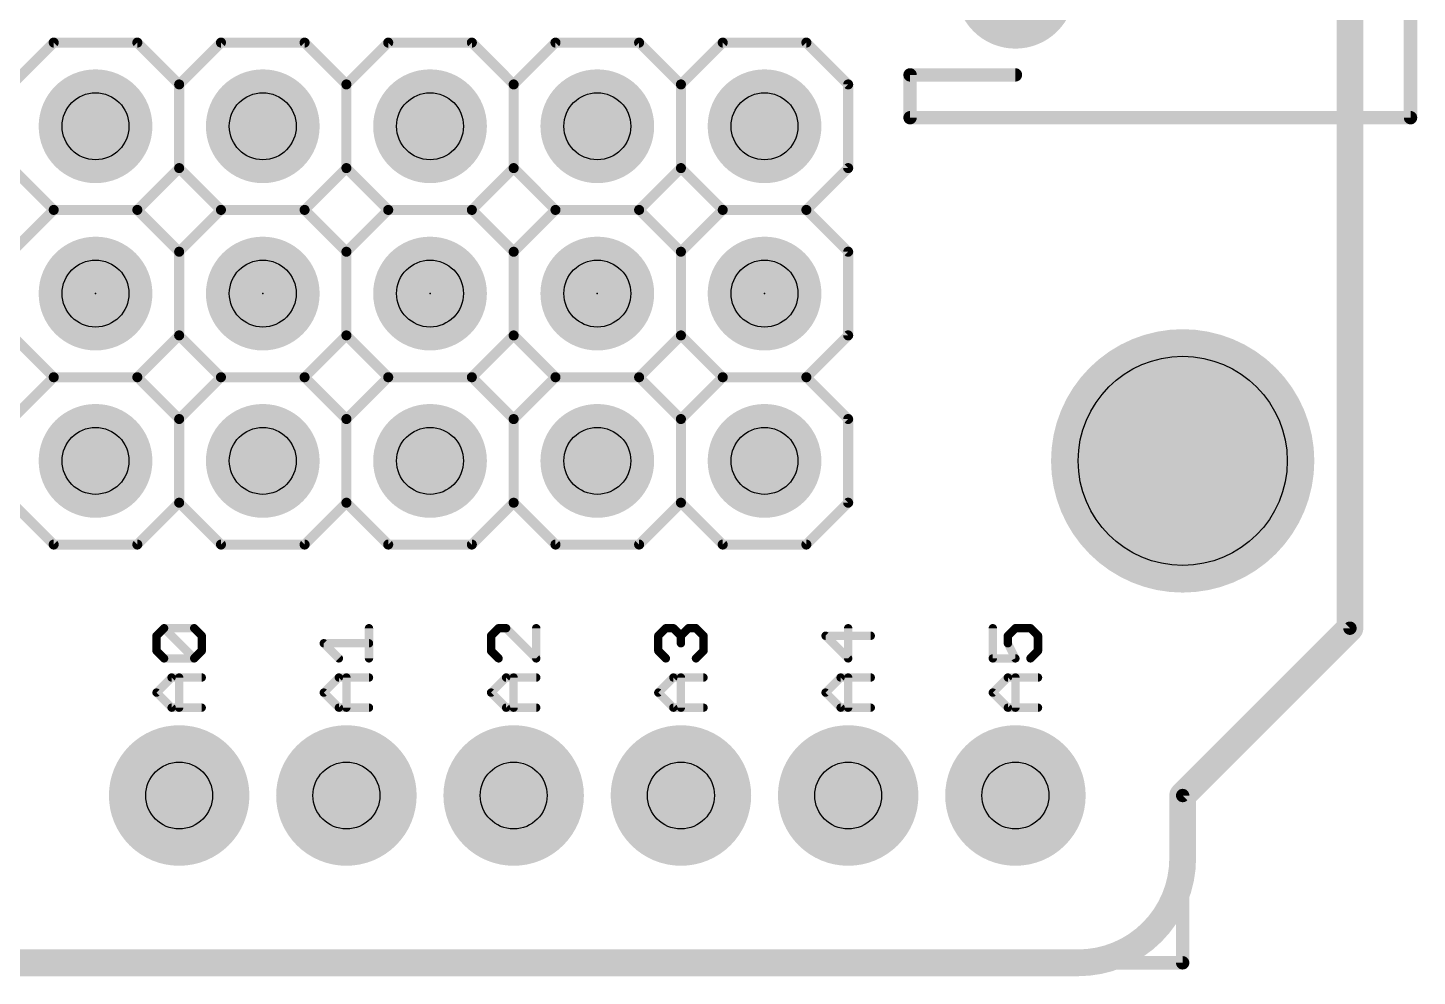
# Model space of a CAD drawing. Extents: x 45.5 to 117.9, y 20.2 to 75.1.
# Drawn here: x 96.76 to 117.86, y 21.39 to 35.78 of the extents above; entities that cross this region are included whole.
import ezdxf

# ---------------------------------------------------------------- set-up
doc = ezdxf.new("R2010")
doc.units = 0
for name, color, linetype in [('17', 82, 'CONTINUOUS'), ('20', 7, 'CONTINUOUS'), ('21', 253, 'CONTINUOUS'), ('23', 7, 'CONTINUOUS'), ('25', 253, 'CONTINUOUS'), ('29', 253, 'CONTINUOUS'), ('30', 253, 'CONTINUOUS'), ('44', 253, 'CONTINUOUS'), ('51', 253, 'CONTINUOUS')]:
    doc.layers.add(name, color=color, linetype=linetype)

# ---------------------------------------------------------------- blocks, each defined once
blk = doc.blocks.new('ROUNDP')
at = {"const_width": 0.5}
blk.add_lwpolyline([(0, -0.25, 1), (0, 0.25, 1), (0, -0.25)], format="xyb", dxfattribs=at)
blk = doc.blocks.new('RECT')
blk.add_solid([(-0.5, -0.5), (0.5, -0.5), (-0.5, 0.5), (0.5, 0.5)])

msp = doc.modelspace()

# ---------------------------------------------------------------- linework, layer by layer
at = {"layer": '20', "const_width": 0.4064}
for points in [[(116.84, 59.69), (116.84, 26.67)], [(116.84, 26.67), (114.3, 24.13)], [(114.3, 24.13), (114.3, 23.1775)], [(112.7125, 21.59), (49.8475, 21.59)]]:
    msp.add_lwpolyline(points, dxfattribs=at)
at = {"layer": '20'}
for points, const_width in [([(116.9118, 26.5982, 1), (116.7682, 26.7418)], 0.2032), ([(116.7384, 26.67, 1), (116.9416, 26.67)], 0.2032), ([(114.4016, 24.13, 1), (114.1984, 24.13)], 0.2032), ([(114.2282, 24.2018, 1), (114.3718, 24.0582)], 0.2032), ([(112.7125, 21.59, 0.4142), (114.3, 23.1775)], 0.4064), ([(114.4016, 23.1775, 1), (114.1984, 23.1775)], 0.2032), ([(114.1984, 23.1775, 1), (114.4016, 23.1775)], 0.2032), ([(112.7125, 21.6916, 1), (112.7125, 21.4884)], 0.2032), ([(112.7125, 21.4884, 1), (112.7125, 21.6916)], 0.2032)]:
    msp.add_lwpolyline(points, format="xyb", dxfattribs=dict(at, const_width=const_width))
msp.add_circle((114.3, 29.21), 1.5875, dxfattribs=at)
at = {"layer": '21'}
for points, const_width in [([(117.76, 44.32), (117.76, 34.42)], 0.2032), ([(97.155, 35.56), (96.52, 34.925)], 0.1524), ([(98.425, 35.56), (97.155, 35.56)], 0.1524), ([(99.06, 34.925), (98.425, 35.56)], 0.1524), ([(99.695, 35.56), (99.06, 34.925)], 0.1524), ([(100.965, 35.56), (99.695, 35.56)], 0.1524), ([(101.6, 34.925), (100.965, 35.56)], 0.1524), ([(102.235, 35.56), (101.6, 34.925)], 0.1524), ([(103.505, 35.56), (102.235, 35.56)], 0.1524), ([(104.14, 34.925), (103.505, 35.56)], 0.1524), ([(104.775, 35.56), (104.14, 34.925)], 0.1524), ([(106.045, 35.56), (104.775, 35.56)], 0.1524), ([(106.68, 34.925), (106.045, 35.56)], 0.1524), ([(107.315, 35.56), (106.68, 34.925)], 0.1524), ([(108.585, 35.56), (107.315, 35.56)], 0.1524), ([(109.22, 34.925), (108.585, 35.56)], 0.1524), ([(110.16, 34.42), (110.16, 35.07)], 0.2032), ([(110.16, 35.07), (111.76, 35.07)], 0.2032), ([(99.06, 33.655), (99.06, 34.925)], 0.1524), ([(99.06, 34.925), (99.06, 33.655)], 0.1524), ([(101.6, 34.925), (101.6, 33.655)], 0.1524), ([(101.6, 33.655), (101.6, 34.925)], 0.1524), ([(104.14, 33.655), (104.14, 34.925)], 0.1524), ([(104.14, 34.925), (104.14, 33.655)], 0.1524), ([(106.68, 33.655), (106.68, 34.925)], 0.1524), ([(106.68, 34.925), (106.68, 33.655)], 0.1524), ([(109.22, 34.925), (109.22, 33.655)], 0.1524), ([(117.76, 34.42), (110.16, 34.42)], 0.2032), ([(97.155, 33.02), (96.52, 33.655)], 0.1524), ([(99.06, 33.655), (98.425, 33.02)], 0.1524), ([(99.695, 33.02), (99.06, 33.655)], 0.1524), ([(101.6, 33.655), (100.965, 33.02)], 0.1524), ([(102.235, 33.02), (101.6, 33.655)], 0.1524), ([(104.14, 33.655), (103.505, 33.02)], 0.1524), ([(104.775, 33.02), (104.14, 33.655)], 0.1524), ([(106.68, 33.655), (106.045, 33.02)], 0.1524), ([(107.315, 33.02), (106.68, 33.655)], 0.1524), ([(109.22, 33.655), (108.585, 33.02)], 0.1524), ([(96.52, 32.385), (97.155, 33.02)], 0.1524), ([(98.425, 33.02), (97.155, 33.02)], 0.1524), ([(98.425, 33.02), (99.06, 32.385)], 0.1524), ([(99.06, 32.385), (99.695, 33.02)], 0.1524), ([(100.965, 33.02), (99.695, 33.02)], 0.1524), ([(100.965, 33.02), (101.6, 32.385)], 0.1524), ([(101.6, 32.385), (102.235, 33.02)], 0.1524), ([(103.505, 33.02), (102.235, 33.02)], 0.1524), ([(103.505, 33.02), (104.14, 32.385)], 0.1524), ([(104.14, 32.385), (104.775, 33.02)], 0.1524), ([(106.045, 33.02), (104.775, 33.02)], 0.1524), ([(106.045, 33.02), (106.68, 32.385)], 0.1524), ([(106.68, 32.385), (107.315, 33.02)], 0.1524), ([(108.585, 33.02), (107.315, 33.02)], 0.1524), ([(108.585, 33.02), (109.22, 32.385)], 0.1524), ([(99.06, 31.115), (99.06, 32.385)], 0.1524), ([(99.06, 32.385), (99.06, 31.115)], 0.1524), ([(101.6, 32.385), (101.6, 31.115)], 0.1524), ([(101.6, 31.115), (101.6, 32.385)], 0.1524), ([(104.14, 31.115), (104.14, 32.385)], 0.1524), ([(104.14, 32.385), (104.14, 31.115)], 0.1524), ([(106.68, 31.115), (106.68, 32.385)], 0.1524), ([(106.68, 32.385), (106.68, 31.115)], 0.1524), ([(109.22, 32.385), (109.22, 31.115)], 0.1524), ([(97.155, 30.48), (96.52, 31.115)], 0.1524), ([(99.06, 31.115), (98.425, 30.48)], 0.1524), ([(99.695, 30.48), (99.06, 31.115)], 0.1524), ([(101.6, 31.115), (100.965, 30.48)], 0.1524), ([(102.235, 30.48), (101.6, 31.115)], 0.1524), ([(104.14, 31.115), (103.505, 30.48)], 0.1524), ([(104.775, 30.48), (104.14, 31.115)], 0.1524), ([(106.68, 31.115), (106.045, 30.48)], 0.1524), ([(107.315, 30.48), (106.68, 31.115)], 0.1524), ([(109.22, 31.115), (108.585, 30.48)], 0.1524), ([(96.52, 29.845), (97.155, 30.48)], 0.1524), ([(98.425, 30.48), (97.155, 30.48)], 0.1524), ([(98.425, 30.48), (99.06, 29.845)], 0.1524), ([(99.06, 29.845), (99.695, 30.48)], 0.1524), ([(100.965, 30.48), (99.695, 30.48)], 0.1524), ([(100.965, 30.48), (101.6, 29.845)], 0.1524), ([(101.6, 29.845), (102.235, 30.48)], 0.1524), ([(103.505, 30.48), (102.235, 30.48)], 0.1524), ([(103.505, 30.48), (104.14, 29.845)], 0.1524), ([(104.14, 29.845), (104.775, 30.48)], 0.1524), ([(106.045, 30.48), (104.775, 30.48)], 0.1524), ([(106.045, 30.48), (106.68, 29.845)], 0.1524), ([(106.68, 29.845), (107.315, 30.48)], 0.1524), ([(108.585, 30.48), (107.315, 30.48)], 0.1524), ([(108.585, 30.48), (109.22, 29.845)], 0.1524), ([(99.06, 28.575), (99.06, 29.845)], 0.1524), ([(99.06, 29.845), (99.06, 28.575)], 0.1524), ([(101.6, 29.845), (101.6, 28.575)], 0.1524), ([(101.6, 28.575), (101.6, 29.845)], 0.1524), ([(104.14, 28.575), (104.14, 29.845)], 0.1524), ([(104.14, 29.845), (104.14, 28.575)], 0.1524), ([(106.68, 28.575), (106.68, 29.845)], 0.1524), ([(106.68, 29.845), (106.68, 28.575)], 0.1524), ([(109.22, 29.845), (109.22, 28.575)], 0.1524), ([(97.155, 27.94), (96.52, 28.575)], 0.1524), ([(99.06, 28.575), (98.425, 27.94)], 0.1524), ([(99.695, 27.94), (99.06, 28.575)], 0.1524), ([(101.6, 28.575), (100.965, 27.94)], 0.1524), ([(102.235, 27.94), (101.6, 28.575)], 0.1524), ([(104.14, 28.575), (103.505, 27.94)], 0.1524), ([(104.775, 27.94), (104.14, 28.575)], 0.1524), ([(106.68, 28.575), (106.045, 27.94)], 0.1524), ([(107.315, 27.94), (106.68, 28.575)], 0.1524), ([(109.22, 28.575), (108.585, 27.94)], 0.1524), ([(98.425, 27.94), (97.155, 27.94)], 0.1524), ([(100.965, 27.94), (99.695, 27.94)], 0.1524), ([(103.505, 27.94), (102.235, 27.94)], 0.1524), ([(106.045, 27.94), (104.775, 27.94)], 0.1524), ([(108.585, 27.94), (107.315, 27.94)], 0.1524)]:
    msp.add_lwpolyline(points, dxfattribs=dict(at, const_width=const_width))
for points, const_width in [([(97.155, 35.5981, 1), (97.155, 35.5219)], 0.0762), ([(97.1819, 35.5331, 1), (97.1281, 35.5869)], 0.0762), ([(98.4519, 35.5869, 1), (98.3981, 35.5331)], 0.0762), ([(98.425, 35.5219, 1), (98.425, 35.5981)], 0.0762), ([(99.695, 35.5981, 1), (99.695, 35.5219)], 0.0762), ([(99.7219, 35.5331, 1), (99.6681, 35.5869)], 0.0762), ([(100.9919, 35.5869, 1), (100.9381, 35.5331)], 0.0762), ([(100.965, 35.5219, 1), (100.965, 35.5981)], 0.0762), ([(102.235, 35.5981, 1), (102.235, 35.5219)], 0.0762), ([(102.2619, 35.5331, 1), (102.2081, 35.5869)], 0.0762), ([(103.5319, 35.5869, 1), (103.4781, 35.5331)], 0.0762), ([(103.505, 35.5219, 1), (103.505, 35.5981)], 0.0762), ([(104.775, 35.5981, 1), (104.775, 35.5219)], 0.0762), ([(104.8019, 35.5331, 1), (104.7481, 35.5869)], 0.0762), ([(106.0719, 35.5869, 1), (106.0181, 35.5331)], 0.0762), ([(106.045, 35.5219, 1), (106.045, 35.5981)], 0.0762), ([(107.315, 35.5981, 1), (107.315, 35.5219)], 0.0762), ([(107.3419, 35.5331, 1), (107.2881, 35.5869)], 0.0762), ([(108.6119, 35.5869, 1), (108.5581, 35.5331)], 0.0762), ([(108.585, 35.5219, 1), (108.585, 35.5981)], 0.0762), ([(110.2108, 35.07, 1), (110.1092, 35.07)], 0.1016), ([(110.16, 35.1208, 1), (110.16, 35.0192)], 0.1016), ([(111.76, 35.0192, 1), (111.76, 35.1208)], 0.1016), ([(99.0981, 34.925, 1), (99.0219, 34.925)], 0.0762), ([(99.0981, 34.925, 1), (99.0219, 34.925)], 0.0762), ([(99.0331, 34.9519, 1), (99.0869, 34.8981)], 0.0762), ([(99.0331, 34.8981, 1), (99.0869, 34.9519)], 0.0762), ([(101.6381, 34.925, 1), (101.5619, 34.925)], 0.0762), ([(101.6381, 34.925, 1), (101.5619, 34.925)], 0.0762), ([(101.5731, 34.9519, 1), (101.6269, 34.8981)], 0.0762), ([(101.5731, 34.8981, 1), (101.6269, 34.9519)], 0.0762), ([(104.1781, 34.925, 1), (104.1019, 34.925)], 0.0762), ([(104.1781, 34.925, 1), (104.1019, 34.925)], 0.0762), ([(104.1131, 34.9519, 1), (104.1669, 34.8981)], 0.0762), ([(104.1131, 34.8981, 1), (104.1669, 34.9519)], 0.0762), ([(106.7181, 34.925, 1), (106.6419, 34.925)], 0.0762), ([(106.7181, 34.925, 1), (106.6419, 34.925)], 0.0762), ([(106.6531, 34.9519, 1), (106.7069, 34.8981)], 0.0762), ([(106.6531, 34.8981, 1), (106.7069, 34.9519)], 0.0762), ([(109.2581, 34.925, 1), (109.1819, 34.925)], 0.0762), ([(109.1931, 34.8981, 1), (109.2469, 34.9519)], 0.0762), ([(110.16, 34.4708, 1), (110.16, 34.3692)], 0.1016), ([(110.1092, 34.42, 1), (110.2108, 34.42)], 0.1016), ([(117.7092, 34.42, 1), (117.8108, 34.42)], 0.1016), ([(117.76, 34.3692, 1), (117.76, 34.4708)], 0.1016), ([(99.0219, 33.655, 1), (99.0981, 33.655)], 0.0762), ([(99.0219, 33.655, 1), (99.0981, 33.655)], 0.0762), ([(99.0869, 33.6819, 1), (99.0331, 33.6281)], 0.0762), ([(99.0869, 33.6281, 1), (99.0331, 33.6819)], 0.0762), ([(101.5619, 33.655, 1), (101.6381, 33.655)], 0.0762), ([(101.5619, 33.655, 1), (101.6381, 33.655)], 0.0762), ([(101.6269, 33.6819, 1), (101.5731, 33.6281)], 0.0762), ([(101.6269, 33.6281, 1), (101.5731, 33.6819)], 0.0762), ([(104.1019, 33.655, 1), (104.1781, 33.655)], 0.0762), ([(104.1019, 33.655, 1), (104.1781, 33.655)], 0.0762), ([(104.1669, 33.6819, 1), (104.1131, 33.6281)], 0.0762), ([(104.1669, 33.6281, 1), (104.1131, 33.6819)], 0.0762), ([(106.6419, 33.655, 1), (106.7181, 33.655)], 0.0762), ([(106.6419, 33.655, 1), (106.7181, 33.655)], 0.0762), ([(106.7069, 33.6819, 1), (106.6531, 33.6281)], 0.0762), ([(106.7069, 33.6281, 1), (106.6531, 33.6819)], 0.0762), ([(109.1819, 33.655, 1), (109.2581, 33.655)], 0.0762), ([(109.2469, 33.6281, 1), (109.1931, 33.6819)], 0.0762), ([(97.155, 33.0581, 1), (97.155, 32.9819)], 0.0762), ([(97.1819, 32.9931, 1), (97.1281, 33.0469)], 0.0762), ([(97.1281, 32.9931, 1), (97.1819, 33.0469)], 0.0762), ([(98.4519, 33.0469, 1), (98.3981, 32.9931)], 0.0762), ([(98.3981, 33.0469, 1), (98.4519, 32.9931)], 0.0762), ([(98.425, 32.9819, 1), (98.425, 33.0581)], 0.0762), ([(99.695, 33.0581, 1), (99.695, 32.9819)], 0.0762), ([(99.7219, 32.9931, 1), (99.6681, 33.0469)], 0.0762), ([(99.6681, 32.9931, 1), (99.7219, 33.0469)], 0.0762), ([(100.9919, 33.0469, 1), (100.9381, 32.9931)], 0.0762), ([(100.9381, 33.0469, 1), (100.9919, 32.9931)], 0.0762), ([(100.965, 32.9819, 1), (100.965, 33.0581)], 0.0762), ([(102.235, 33.0581, 1), (102.235, 32.9819)], 0.0762), ([(102.2619, 32.9931, 1), (102.2081, 33.0469)], 0.0762), ([(102.2081, 32.9931, 1), (102.2619, 33.0469)], 0.0762), ([(103.5319, 33.0469, 1), (103.4781, 32.9931)], 0.0762), ([(103.4781, 33.0469, 1), (103.5319, 32.9931)], 0.0762), ([(103.505, 32.9819, 1), (103.505, 33.0581)], 0.0762), ([(104.775, 33.0581, 1), (104.775, 32.9819)], 0.0762), ([(104.8019, 32.9931, 1), (104.7481, 33.0469)], 0.0762), ([(104.7481, 32.9931, 1), (104.8019, 33.0469)], 0.0762), ([(106.0719, 33.0469, 1), (106.0181, 32.9931)], 0.0762), ([(106.0181, 33.0469, 1), (106.0719, 32.9931)], 0.0762), ([(106.045, 32.9819, 1), (106.045, 33.0581)], 0.0762), ([(107.315, 33.0581, 1), (107.315, 32.9819)], 0.0762), ([(107.3419, 32.9931, 1), (107.2881, 33.0469)], 0.0762), ([(107.2881, 32.9931, 1), (107.3419, 33.0469)], 0.0762), ([(108.6119, 33.0469, 1), (108.5581, 32.9931)], 0.0762), ([(108.5581, 33.0469, 1), (108.6119, 32.9931)], 0.0762), ([(108.585, 32.9819, 1), (108.585, 33.0581)], 0.0762), ([(99.0981, 32.385, 1), (99.0219, 32.385)], 0.0762), ([(99.0981, 32.385, 1), (99.0219, 32.385)], 0.0762), ([(99.0331, 32.4119, 1), (99.0869, 32.3581)], 0.0762), ([(99.0331, 32.3581, 1), (99.0869, 32.4119)], 0.0762), ([(101.6381, 32.385, 1), (101.5619, 32.385)], 0.0762), ([(101.6381, 32.385, 1), (101.5619, 32.385)], 0.0762), ([(101.5731, 32.4119, 1), (101.6269, 32.3581)], 0.0762), ([(101.5731, 32.3581, 1), (101.6269, 32.4119)], 0.0762), ([(104.1781, 32.385, 1), (104.1019, 32.385)], 0.0762), ([(104.1781, 32.385, 1), (104.1019, 32.385)], 0.0762), ([(104.1131, 32.4119, 1), (104.1669, 32.3581)], 0.0762), ([(104.1131, 32.3581, 1), (104.1669, 32.4119)], 0.0762), ([(106.7181, 32.385, 1), (106.6419, 32.385)], 0.0762), ([(106.7181, 32.385, 1), (106.6419, 32.385)], 0.0762), ([(106.6531, 32.4119, 1), (106.7069, 32.3581)], 0.0762), ([(106.6531, 32.3581, 1), (106.7069, 32.4119)], 0.0762), ([(109.2581, 32.385, 1), (109.1819, 32.385)], 0.0762), ([(109.1931, 32.3581, 1), (109.2469, 32.4119)], 0.0762), ([(99.0219, 31.115, 1), (99.0981, 31.115)], 0.0762), ([(99.0219, 31.115, 1), (99.0981, 31.115)], 0.0762), ([(99.0869, 31.1419, 1), (99.0331, 31.0881)], 0.0762), ([(99.0869, 31.0881, 1), (99.0331, 31.1419)], 0.0762), ([(101.5619, 31.115, 1), (101.6381, 31.115)], 0.0762), ([(101.5619, 31.115, 1), (101.6381, 31.115)], 0.0762), ([(101.6269, 31.1419, 1), (101.5731, 31.0881)], 0.0762), ([(101.6269, 31.0881, 1), (101.5731, 31.1419)], 0.0762), ([(104.1019, 31.115, 1), (104.1781, 31.115)], 0.0762), ([(104.1019, 31.115, 1), (104.1781, 31.115)], 0.0762), ([(104.1669, 31.1419, 1), (104.1131, 31.0881)], 0.0762), ([(104.1669, 31.0881, 1), (104.1131, 31.1419)], 0.0762), ([(106.6419, 31.115, 1), (106.7181, 31.115)], 0.0762), ([(106.6419, 31.115, 1), (106.7181, 31.115)], 0.0762), ([(106.7069, 31.1419, 1), (106.6531, 31.0881)], 0.0762), ([(106.7069, 31.0881, 1), (106.6531, 31.1419)], 0.0762), ([(109.1819, 31.115, 1), (109.2581, 31.115)], 0.0762), ([(109.2469, 31.0881, 1), (109.1931, 31.1419)], 0.0762), ([(97.155, 30.5181, 1), (97.155, 30.4419)], 0.0762), ([(97.1819, 30.4531, 1), (97.1281, 30.5069)], 0.0762), ([(97.1281, 30.4531, 1), (97.1819, 30.5069)], 0.0762), ([(98.4519, 30.5069, 1), (98.3981, 30.4531)], 0.0762), ([(98.3981, 30.5069, 1), (98.4519, 30.4531)], 0.0762), ([(98.425, 30.4419, 1), (98.425, 30.5181)], 0.0762), ([(99.695, 30.5181, 1), (99.695, 30.4419)], 0.0762), ([(99.7219, 30.4531, 1), (99.6681, 30.5069)], 0.0762), ([(99.6681, 30.4531, 1), (99.7219, 30.5069)], 0.0762), ([(100.9919, 30.5069, 1), (100.9381, 30.4531)], 0.0762), ([(100.9381, 30.5069, 1), (100.9919, 30.4531)], 0.0762), ([(100.965, 30.4419, 1), (100.965, 30.5181)], 0.0762), ([(102.235, 30.5181, 1), (102.235, 30.4419)], 0.0762), ([(102.2619, 30.4531, 1), (102.2081, 30.5069)], 0.0762), ([(102.2081, 30.4531, 1), (102.2619, 30.5069)], 0.0762), ([(103.5319, 30.5069, 1), (103.4781, 30.4531)], 0.0762), ([(103.4781, 30.5069, 1), (103.5319, 30.4531)], 0.0762), ([(103.505, 30.4419, 1), (103.505, 30.5181)], 0.0762), ([(104.775, 30.5181, 1), (104.775, 30.4419)], 0.0762), ([(104.8019, 30.4531, 1), (104.7481, 30.5069)], 0.0762), ([(104.7481, 30.4531, 1), (104.8019, 30.5069)], 0.0762), ([(106.0719, 30.5069, 1), (106.0181, 30.4531)], 0.0762), ([(106.0181, 30.5069, 1), (106.0719, 30.4531)], 0.0762), ([(106.045, 30.4419, 1), (106.045, 30.5181)], 0.0762), ([(107.315, 30.5181, 1), (107.315, 30.4419)], 0.0762), ([(107.3419, 30.4531, 1), (107.2881, 30.5069)], 0.0762), ([(107.2881, 30.4531, 1), (107.3419, 30.5069)], 0.0762), ([(108.6119, 30.5069, 1), (108.5581, 30.4531)], 0.0762), ([(108.5581, 30.5069, 1), (108.6119, 30.4531)], 0.0762), ([(108.585, 30.4419, 1), (108.585, 30.5181)], 0.0762), ([(99.0981, 29.845, 1), (99.0219, 29.845)], 0.0762), ([(99.0981, 29.845, 1), (99.0219, 29.845)], 0.0762), ([(99.0331, 29.8719, 1), (99.0869, 29.8181)], 0.0762), ([(99.0331, 29.8181, 1), (99.0869, 29.8719)], 0.0762), ([(101.6381, 29.845, 1), (101.5619, 29.845)], 0.0762), ([(101.6381, 29.845, 1), (101.5619, 29.845)], 0.0762), ([(101.5731, 29.8719, 1), (101.6269, 29.8181)], 0.0762), ([(101.5731, 29.8181, 1), (101.6269, 29.8719)], 0.0762), ([(104.1781, 29.845, 1), (104.1019, 29.845)], 0.0762), ([(104.1781, 29.845, 1), (104.1019, 29.845)], 0.0762), ([(104.1131, 29.8719, 1), (104.1669, 29.8181)], 0.0762), ([(104.1131, 29.8181, 1), (104.1669, 29.8719)], 0.0762), ([(106.7181, 29.845, 1), (106.6419, 29.845)], 0.0762), ([(106.7181, 29.845, 1), (106.6419, 29.845)], 0.0762), ([(106.6531, 29.8719, 1), (106.7069, 29.8181)], 0.0762), ([(106.6531, 29.8181, 1), (106.7069, 29.8719)], 0.0762), ([(109.2581, 29.845, 1), (109.1819, 29.845)], 0.0762), ([(109.1931, 29.8181, 1), (109.2469, 29.8719)], 0.0762), ([(99.0219, 28.575, 1), (99.0981, 28.575)], 0.0762), ([(99.0219, 28.575, 1), (99.0981, 28.575)], 0.0762), ([(99.0869, 28.6019, 1), (99.0331, 28.5481)], 0.0762), ([(99.0869, 28.5481, 1), (99.0331, 28.6019)], 0.0762), ([(101.5619, 28.575, 1), (101.6381, 28.575)], 0.0762), ([(101.5619, 28.575, 1), (101.6381, 28.575)], 0.0762), ([(101.6269, 28.6019, 1), (101.5731, 28.5481)], 0.0762), ([(101.6269, 28.5481, 1), (101.5731, 28.6019)], 0.0762), ([(104.1019, 28.575, 1), (104.1781, 28.575)], 0.0762), ([(104.1019, 28.575, 1), (104.1781, 28.575)], 0.0762), ([(104.1669, 28.6019, 1), (104.1131, 28.5481)], 0.0762), ([(104.1669, 28.5481, 1), (104.1131, 28.6019)], 0.0762), ([(106.6419, 28.575, 1), (106.7181, 28.575)], 0.0762), ([(106.6419, 28.575, 1), (106.7181, 28.575)], 0.0762), ([(106.7069, 28.6019, 1), (106.6531, 28.5481)], 0.0762), ([(106.7069, 28.5481, 1), (106.6531, 28.6019)], 0.0762), ([(109.1819, 28.575, 1), (109.2581, 28.575)], 0.0762), ([(109.2469, 28.5481, 1), (109.1931, 28.6019)], 0.0762), ([(97.155, 27.9781, 1), (97.155, 27.9019)], 0.0762), ([(97.1281, 27.9131, 1), (97.1819, 27.9669)], 0.0762), ([(98.3981, 27.9669, 1), (98.4519, 27.9131)], 0.0762), ([(98.425, 27.9019, 1), (98.425, 27.9781)], 0.0762), ([(99.695, 27.9781, 1), (99.695, 27.9019)], 0.0762), ([(99.6681, 27.9131, 1), (99.7219, 27.9669)], 0.0762), ([(100.9381, 27.9669, 1), (100.9919, 27.9131)], 0.0762), ([(100.965, 27.9019, 1), (100.965, 27.9781)], 0.0762), ([(102.235, 27.9781, 1), (102.235, 27.9019)], 0.0762), ([(102.2081, 27.9131, 1), (102.2619, 27.9669)], 0.0762), ([(103.4781, 27.9669, 1), (103.5319, 27.9131)], 0.0762), ([(103.505, 27.9019, 1), (103.505, 27.9781)], 0.0762), ([(104.775, 27.9781, 1), (104.775, 27.9019)], 0.0762), ([(104.7481, 27.9131, 1), (104.8019, 27.9669)], 0.0762), ([(106.0181, 27.9669, 1), (106.0719, 27.9131)], 0.0762), ([(106.045, 27.9019, 1), (106.045, 27.9781)], 0.0762), ([(107.315, 27.9781, 1), (107.315, 27.9019)], 0.0762), ([(107.2881, 27.9131, 1), (107.3419, 27.9669)], 0.0762), ([(108.5581, 27.9669, 1), (108.6119, 27.9131)], 0.0762), ([(108.585, 27.9019, 1), (108.585, 27.9781)], 0.0762)]:
    msp.add_lwpolyline(points, format="xyb", dxfattribs=dict(at, const_width=const_width))
at = {"layer": '23'}
for p in [(97.79, 31.75), (100.33, 31.75), (102.87, 31.75), (105.41, 31.75), (107.95, 31.75)]:
    msp.add_point(p, dxfattribs=at)
at = {"layer": '25', "const_width": 0.127}
for points in [[(98.7165, 26.5551), (98.8309, 26.6695)], [(98.7165, 26.3263), (98.7165, 26.5551)], [(98.8309, 26.6695), (99.2885, 26.6695)], [(99.2885, 26.2119), (98.8309, 26.6695)], [(99.2885, 26.6695), (99.4029, 26.5551)], [(99.4029, 26.5551), (99.4029, 26.3263)], [(101.9429, 26.2119), (101.9429, 26.6695)], [(103.9109, 26.6695), (103.7965, 26.5551)], [(103.7965, 26.5551), (103.7965, 26.3263)], [(104.0253, 26.6695), (103.9109, 26.6695)], [(104.4829, 26.2119), (104.0253, 26.6695)], [(104.4829, 26.6695), (104.4829, 26.2119)], [(106.3365, 26.5551), (106.4509, 26.6695)], [(106.3365, 26.3263), (106.3365, 26.5551)], [(106.4509, 26.6695), (106.5653, 26.6695)], [(106.5653, 26.6695), (106.6797, 26.5551)], [(106.6797, 26.5551), (106.7941, 26.6695)], [(106.6797, 26.5551), (106.6797, 26.4407)], [(106.7941, 26.6695), (106.9085, 26.6695)], [(106.9085, 26.6695), (107.0229, 26.5551)], [(107.0229, 26.5551), (107.0229, 26.3263)], [(109.5629, 26.5551), (108.8765, 26.5551)], [(108.8765, 26.5551), (109.2197, 26.2119)], [(109.2197, 26.2119), (109.2197, 26.6695)], [(111.4165, 26.6695), (111.4165, 26.2119)], [(111.6453, 26.5551), (111.7597, 26.6695)], [(111.6453, 26.4407), (111.6453, 26.5551)], [(111.7597, 26.6695), (111.9885, 26.6695)], [(111.9885, 26.6695), (112.1029, 26.5551)], [(112.1029, 26.5551), (112.1029, 26.3263)], [(98.8309, 26.2119), (98.7165, 26.3263)], [(99.4029, 26.3263), (99.2885, 26.2119)], [(101.4853, 26.2119), (101.2565, 26.4407)], [(101.2565, 26.4407), (101.9429, 26.4407)], [(103.7965, 26.3263), (103.9109, 26.2119)], [(106.4509, 26.2119), (106.3365, 26.3263)], [(107.0229, 26.3263), (106.9085, 26.2119)], [(111.7597, 26.2119), (111.6453, 26.4407)], [(112.1029, 26.3263), (111.9885, 26.2119)], [(99.2885, 26.2119), (98.8309, 26.2119)], [(111.4165, 26.2119), (111.7597, 26.2119)], [(98.7165, 25.6923), (98.9453, 25.9211)], [(98.9453, 25.9211), (99.4029, 25.9211)], [(99.0597, 25.4635), (99.0597, 25.9211)], [(101.2565, 25.6923), (101.4853, 25.9211)], [(101.4853, 25.9211), (101.9429, 25.9211)], [(101.5997, 25.4635), (101.5997, 25.9211)], [(103.7965, 25.6923), (104.0253, 25.9211)], [(104.0253, 25.9211), (104.4829, 25.9211)], [(104.1397, 25.4635), (104.1397, 25.9211)], [(106.3365, 25.6923), (106.5653, 25.9211)], [(106.5653, 25.9211), (107.0229, 25.9211)], [(106.6797, 25.4635), (106.6797, 25.9211)], [(108.8765, 25.6923), (109.1053, 25.9211)], [(109.1053, 25.9211), (109.5629, 25.9211)], [(109.2197, 25.4635), (109.2197, 25.9211)], [(111.4165, 25.6923), (111.6453, 25.9211)], [(111.6453, 25.9211), (112.1029, 25.9211)], [(111.7597, 25.4635), (111.7597, 25.9211)], [(98.9453, 25.4635), (98.7165, 25.6923)], [(101.4853, 25.4635), (101.2565, 25.6923)], [(104.0253, 25.4635), (103.7965, 25.6923)], [(106.5653, 25.4635), (106.3365, 25.6923)], [(109.1053, 25.4635), (108.8765, 25.6923)], [(111.6453, 25.4635), (111.4165, 25.6923)], [(99.4029, 25.4635), (98.9453, 25.4635)], [(101.9429, 25.4635), (101.4853, 25.4635)], [(104.4829, 25.4635), (104.0253, 25.4635)], [(107.0229, 25.4635), (106.5653, 25.4635)], [(109.5629, 25.4635), (109.1053, 25.4635)], [(112.1029, 25.4635), (111.6453, 25.4635)]]:
    msp.add_lwpolyline(points, dxfattribs=at)
at = {"layer": '25', "const_width": 0.0635}
for points in [[(98.7483, 26.5551, 1), (98.6848, 26.5551)], [(98.6941, 26.5776, 1), (98.739, 26.5327)], [(98.8309, 26.7013, 1), (98.8309, 26.6378)], [(98.8534, 26.692, 1), (98.8085, 26.6471)], [(98.8534, 26.6471, 1), (98.8085, 26.692)], [(99.311, 26.692, 1), (99.2661, 26.6471)], [(99.2885, 26.6378, 1), (99.2885, 26.7013)], [(99.4347, 26.5551, 1), (99.3712, 26.5551)], [(99.3804, 26.5327, 1), (99.4254, 26.5776)], [(101.9747, 26.6695, 1), (101.9112, 26.6695)], [(103.8283, 26.5551, 1), (103.7648, 26.5551)], [(103.7741, 26.5776, 1), (103.819, 26.5327)], [(103.9109, 26.7013, 1), (103.9109, 26.6378)], [(103.9334, 26.6471, 1), (103.8885, 26.692)], [(104.0478, 26.692, 1), (104.0029, 26.6471)], [(104.0253, 26.6378, 1), (104.0253, 26.7013)], [(104.5147, 26.6695, 1), (104.4511, 26.6695)], [(106.3683, 26.5551, 1), (106.3048, 26.5551)], [(106.3141, 26.5776, 1), (106.359, 26.5327)], [(106.4509, 26.7013, 1), (106.4509, 26.6378)], [(106.4734, 26.6471, 1), (106.4285, 26.692)], [(106.5878, 26.692, 1), (106.5429, 26.6471)], [(106.5653, 26.6378, 1), (106.5653, 26.7013)], [(106.7115, 26.5551, 1), (106.648, 26.5551)], [(106.6573, 26.5776, 1), (106.7022, 26.5327)], [(106.6573, 26.5327, 1), (106.7022, 26.5776)], [(106.7941, 26.7013, 1), (106.7941, 26.6378)], [(106.8166, 26.6471, 1), (106.7717, 26.692)], [(106.931, 26.692, 1), (106.8861, 26.6471)], [(106.9085, 26.6378, 1), (106.9085, 26.7013)], [(107.0547, 26.5551, 1), (106.9912, 26.5551)], [(107.0004, 26.5327, 1), (107.0454, 26.5776)], [(108.8765, 26.5869, 1), (108.8765, 26.5234)], [(108.899, 26.5776, 1), (108.8541, 26.5327)], [(109.2515, 26.6695, 1), (109.188, 26.6695)], [(109.5629, 26.5234, 1), (109.5629, 26.5869)], [(111.4483, 26.6695, 1), (111.3848, 26.6695)], [(111.6771, 26.5551, 1), (111.6136, 26.5551)], [(111.6229, 26.5776, 1), (111.6678, 26.5327)], [(111.7597, 26.7013, 1), (111.7597, 26.6378)], [(111.7822, 26.6471, 1), (111.7373, 26.692)], [(112.011, 26.692, 1), (111.9661, 26.6471)], [(111.9885, 26.6378, 1), (111.9885, 26.7013)], [(112.1347, 26.5551, 1), (112.0712, 26.5551)], [(112.0804, 26.5327, 1), (112.1254, 26.5776)], [(98.739, 26.3488, 1), (98.6941, 26.3039)], [(99.4254, 26.3039, 1), (99.3804, 26.3488)], [(101.2565, 26.4725, 1), (101.2565, 26.409)], [(101.279, 26.4632, 1), (101.2341, 26.4183)], [(101.9429, 26.409, 1), (101.9429, 26.4725)], [(103.819, 26.3488, 1), (103.7741, 26.3039)], [(106.359, 26.3488, 1), (106.3141, 26.3039)], [(106.648, 26.4407, 1), (106.7115, 26.4407)], [(107.0454, 26.3039, 1), (107.0004, 26.3488)], [(111.6737, 26.4549, 1), (111.6169, 26.4265)], [(111.6136, 26.4407, 1), (111.6771, 26.4407)], [(112.1254, 26.3039, 1), (112.0804, 26.3488)], [(98.6848, 26.3263, 1), (98.7483, 26.3263)], [(98.8309, 26.2437, 1), (98.8309, 26.1802)], [(98.8085, 26.1895, 1), (98.8534, 26.2344)], [(99.2661, 26.2344, 1), (99.311, 26.1895)], [(99.2661, 26.1895, 1), (99.311, 26.2344)], [(99.2885, 26.1802, 1), (99.2885, 26.2437)], [(99.3712, 26.3263, 1), (99.4347, 26.3263)], [(101.4629, 26.1895, 1), (101.5078, 26.2344)], [(101.9112, 26.2119, 1), (101.9747, 26.2119)], [(103.7648, 26.3263, 1), (103.8283, 26.3263)], [(103.8885, 26.1895, 1), (103.9334, 26.2344)], [(104.4511, 26.2119, 1), (104.5147, 26.2119)], [(104.4604, 26.1895, 1), (104.5054, 26.2344)], [(106.3048, 26.3263, 1), (106.3683, 26.3263)], [(106.4285, 26.1895, 1), (106.4734, 26.2344)], [(106.8861, 26.2344, 1), (106.931, 26.1895)], [(106.9912, 26.3263, 1), (107.0547, 26.3263)], [(109.188, 26.2119, 1), (109.2515, 26.2119)], [(109.1973, 26.1895, 1), (109.2422, 26.2344)], [(111.4165, 26.2437, 1), (111.4165, 26.1802)], [(111.3848, 26.2119, 1), (111.4483, 26.2119)], [(111.7313, 26.1977, 1), (111.7881, 26.2261)], [(111.7597, 26.1802, 1), (111.7597, 26.2437)], [(111.9661, 26.2344, 1), (112.011, 26.1895)], [(112.0712, 26.3263, 1), (112.1347, 26.3263)], [(98.9453, 25.9528, 1), (98.9453, 25.8893)], [(98.9678, 25.8986, 1), (98.9229, 25.9435)], [(99.0915, 25.9211, 1), (99.028, 25.9211)], [(99.4029, 25.8893, 1), (99.4029, 25.9528)], [(101.4853, 25.9528, 1), (101.4853, 25.8893)], [(101.5078, 25.8986, 1), (101.4629, 25.9435)], [(101.6315, 25.9211, 1), (101.568, 25.9211)], [(101.9429, 25.8893, 1), (101.9429, 25.9528)], [(104.0253, 25.9528, 1), (104.0253, 25.8893)], [(104.0478, 25.8986, 1), (104.0029, 25.9435)], [(104.1715, 25.9211, 1), (104.108, 25.9211)], [(104.4829, 25.8893, 1), (104.4829, 25.9528)], [(106.5653, 25.9528, 1), (106.5653, 25.8893)], [(106.5878, 25.8986, 1), (106.5429, 25.9435)], [(106.7115, 25.9211, 1), (106.648, 25.9211)], [(107.0229, 25.8893, 1), (107.0229, 25.9528)], [(109.1053, 25.9528, 1), (109.1053, 25.8893)], [(109.1278, 25.8986, 1), (109.0829, 25.9435)], [(109.2515, 25.9211, 1), (109.188, 25.9211)], [(109.5629, 25.8893, 1), (109.5629, 25.9528)], [(111.6453, 25.9528, 1), (111.6453, 25.8893)], [(111.6678, 25.8986, 1), (111.6229, 25.9435)], [(111.7915, 25.9211, 1), (111.728, 25.9211)], [(112.1029, 25.8893, 1), (112.1029, 25.9528)], [(98.739, 25.7147, 1), (98.6941, 25.6698)], [(98.6941, 25.7147, 1), (98.739, 25.6698)], [(101.279, 25.7147, 1), (101.2341, 25.6698)], [(101.2341, 25.7147, 1), (101.279, 25.6698)], [(103.819, 25.7147, 1), (103.7741, 25.6698)], [(103.7741, 25.7147, 1), (103.819, 25.6698)], [(106.359, 25.7147, 1), (106.3141, 25.6698)], [(106.3141, 25.7147, 1), (106.359, 25.6698)], [(108.899, 25.7147, 1), (108.8541, 25.6698)], [(108.8541, 25.7147, 1), (108.899, 25.6698)], [(111.439, 25.7147, 1), (111.3941, 25.6698)], [(111.3941, 25.7147, 1), (111.439, 25.6698)], [(98.9453, 25.4952, 1), (98.9453, 25.4318)], [(98.9229, 25.441, 1), (98.9678, 25.486)], [(99.028, 25.4635, 1), (99.0915, 25.4635)], [(99.4029, 25.4318, 1), (99.4029, 25.4952)], [(101.4853, 25.4952, 1), (101.4853, 25.4318)], [(101.4629, 25.441, 1), (101.5078, 25.486)], [(101.568, 25.4635, 1), (101.6315, 25.4635)], [(101.9429, 25.4318, 1), (101.9429, 25.4952)], [(104.0253, 25.4952, 1), (104.0253, 25.4318)], [(104.0029, 25.441, 1), (104.0478, 25.486)], [(104.108, 25.4635, 1), (104.1715, 25.4635)], [(104.4829, 25.4318, 1), (104.4829, 25.4952)], [(106.5653, 25.4952, 1), (106.5653, 25.4318)], [(106.5429, 25.441, 1), (106.5878, 25.486)], [(106.648, 25.4635, 1), (106.7115, 25.4635)], [(107.0229, 25.4318, 1), (107.0229, 25.4952)], [(109.1053, 25.4952, 1), (109.1053, 25.4318)], [(109.0829, 25.441, 1), (109.1278, 25.486)], [(109.188, 25.4635, 1), (109.2515, 25.4635)], [(109.5629, 25.4318, 1), (109.5629, 25.4952)], [(111.6453, 25.4952, 1), (111.6453, 25.4318)], [(111.6229, 25.441, 1), (111.6678, 25.486)], [(111.728, 25.4635, 1), (111.7915, 25.4635)], [(112.1029, 25.4318, 1), (112.1029, 25.4952)]]:
    msp.add_lwpolyline(points, format="xyb", dxfattribs=at)
at = {"layer": '29', "const_width": 1.6891}
msp.add_lwpolyline([(114.3, 28.3654, 1), (114.3, 30.0546, 1), (114.3, 28.3654)], format="xyb", dxfattribs=at)
at = {"layer": '30', "const_width": 1.6891}
msp.add_lwpolyline([(114.3, 28.3654, 1), (114.3, 30.0546, 1), (114.3, 28.3654)], format="xyb", dxfattribs=at)
at = {"layer": '44', "const_width": 0.4064}
msp.add_lwpolyline([(114.3, 27.4139, 1), (114.3, 31.0061, 1), (114.3, 27.4139)], format="xyb", dxfattribs=at)
at = {"layer": '44'}
for centre in [(97.79, 34.29), (100.33, 34.29), (102.87, 34.29), (105.41, 34.29), (107.95, 34.29), (97.79, 31.75), (100.33, 31.75), (102.87, 31.75), (105.41, 31.75), (107.95, 31.75), (97.79, 29.21), (100.33, 29.21), (102.87, 29.21), (105.41, 29.21), (107.95, 29.21), (99.06, 24.13), (101.6, 24.13), (104.14, 24.13), (106.68, 24.13), (109.22, 24.13), (111.76, 24.13)]:
    msp.add_circle(centre, 0.508, dxfattribs=at)
at = {"layer": '51', "const_width": 0.2032}
for points in [[(116.84, 59.436), (116.84, 26.67)], [(116.84, 26.67), (114.3, 24.13)], [(114.3, 24.13), (114.3, 21.59)], [(114.3, 21.59), (48.26, 21.59)]]:
    msp.add_lwpolyline(points, dxfattribs=at)
at = {"layer": '51', "const_width": 0.1016}
for points in [[(116.7892, 26.67, 1), (116.8908, 26.67)], [(116.8759, 26.6341, 1), (116.8041, 26.7059)], [(114.3508, 24.13, 1), (114.2492, 24.13)], [(114.2641, 24.1659, 1), (114.3359, 24.0941)], [(114.2492, 21.59, 1), (114.3508, 21.59)], [(114.3, 21.5392, 1), (114.3, 21.6408)]]:
    msp.add_lwpolyline(points, format="xyb", dxfattribs=at)

# ---------------------------------------------------------------- block references
at = {"layer": '17', "xscale": 1.6, "yscale": 1.6, "rotation": 270}
msp.add_blockref('ROUNDP', (111.76, 36.37), dxfattribs=at)
msp.add_blockref('ROUNDP', (111.76, 36.37), dxfattribs=at)
at = {"layer": '17'}
for p, xscale, yscale in [((97.79, 34.29), 1.524, 1.524), ((97.79, 34.29), 1.524, 1.524), ((100.33, 34.29), 1.524, 1.524), ((100.33, 34.29), 1.524, 1.524), ((102.87, 34.29), 1.524, 1.524), ((102.87, 34.29), 1.524, 1.524), ((105.41, 34.29), 1.524, 1.524), ((105.41, 34.29), 1.524, 1.524), ((107.95, 34.29), 1.524, 1.524), ((107.95, 34.29), 1.524, 1.524), ((97.79, 31.75), 1.524, 1.524), ((97.79, 31.75), 1.524, 1.524), ((100.33, 31.75), 1.524, 1.524), ((100.33, 31.75), 1.524, 1.524), ((102.87, 31.75), 1.524, 1.524), ((102.87, 31.75), 1.524, 1.524), ((105.41, 31.75), 1.524, 1.524), ((105.41, 31.75), 1.524, 1.524), ((107.95, 31.75), 1.524, 1.524), ((107.95, 31.75), 1.524, 1.524), ((97.79, 29.21), 1.524, 1.524), ((97.79, 29.21), 1.524, 1.524), ((100.33, 29.21), 1.524, 1.524), ((100.33, 29.21), 1.524, 1.524), ((102.87, 29.21), 1.524, 1.524), ((102.87, 29.21), 1.524, 1.524), ((105.41, 29.21), 1.524, 1.524), ((105.41, 29.21), 1.524, 1.524), ((107.95, 29.21), 1.524, 1.524), ((107.95, 29.21), 1.524, 1.524), ((99.06, 24.13), 1.9304, 1.9304), ((99.06, 24.13), 1.9304, 1.9304), ((101.6, 24.13), 1.9304, 1.9304), ((101.6, 24.13), 1.9304, 1.9304), ((104.14, 24.13), 1.9304, 1.9304), ((104.14, 24.13), 1.9304, 1.9304), ((106.68, 24.13), 1.9304, 1.9304), ((106.68, 24.13), 1.9304, 1.9304), ((109.22, 24.13), 1.9304, 1.9304), ((109.22, 24.13), 1.9304, 1.9304), ((111.76, 24.13), 1.9304, 1.9304), ((111.76, 24.13), 1.9304, 1.9304)]:
    msp.add_blockref('ROUNDP', p, dxfattribs=dict(at, xscale=xscale, yscale=yscale))
at = {"layer": '29', "xscale": 1.8032, "yscale": 1.8032, "rotation": 270}
msp.add_blockref('ROUNDP', (111.76, 36.37), dxfattribs=at)
at = {"layer": '29'}
for p, xscale, yscale in [((97.79, 34.29), 1.7272, 1.7272), ((100.33, 34.29), 1.7272, 1.7272), ((102.87, 34.29), 1.7272, 1.7272), ((105.41, 34.29), 1.7272, 1.7272), ((107.95, 34.29), 1.7272, 1.7272), ((97.79, 31.75), 1.7272, 1.7272), ((100.33, 31.75), 1.7272, 1.7272), ((102.87, 31.75), 1.7272, 1.7272), ((105.41, 31.75), 1.7272, 1.7272), ((107.95, 31.75), 1.7272, 1.7272), ((97.79, 29.21), 1.7272, 1.7272), ((100.33, 29.21), 1.7272, 1.7272), ((102.87, 29.21), 1.7272, 1.7272), ((105.41, 29.21), 1.7272, 1.7272), ((107.95, 29.21), 1.7272, 1.7272), ((99.06, 24.13), 2.1336, 2.1336), ((101.6, 24.13), 2.1336, 2.1336), ((104.14, 24.13), 2.1336, 2.1336), ((106.68, 24.13), 2.1336, 2.1336), ((109.22, 24.13), 2.1336, 2.1336), ((111.76, 24.13), 2.1336, 2.1336)]:
    msp.add_blockref('ROUNDP', p, dxfattribs=dict(at, xscale=xscale, yscale=yscale))
at = {"layer": '30', "xscale": 1.8032, "yscale": 1.8032, "rotation": 270}
msp.add_blockref('ROUNDP', (111.76, 36.37), dxfattribs=at)
at = {"layer": '30'}
for p, xscale, yscale in [((97.79, 34.29), 1.7272, 1.7272), ((100.33, 34.29), 1.7272, 1.7272), ((102.87, 34.29), 1.7272, 1.7272), ((105.41, 34.29), 1.7272, 1.7272), ((107.95, 34.29), 1.7272, 1.7272), ((97.79, 31.75), 1.7272, 1.7272), ((100.33, 31.75), 1.7272, 1.7272), ((102.87, 31.75), 1.7272, 1.7272), ((105.41, 31.75), 1.7272, 1.7272), ((107.95, 31.75), 1.7272, 1.7272), ((97.79, 29.21), 1.7272, 1.7272), ((100.33, 29.21), 1.7272, 1.7272), ((102.87, 29.21), 1.7272, 1.7272), ((105.41, 29.21), 1.7272, 1.7272), ((107.95, 29.21), 1.7272, 1.7272), ((99.06, 24.13), 2.1336, 2.1336), ((101.6, 24.13), 2.1336, 2.1336), ((104.14, 24.13), 2.1336, 2.1336), ((106.68, 24.13), 2.1336, 2.1336), ((109.22, 24.13), 2.1336, 2.1336), ((111.76, 24.13), 2.1336, 2.1336)]:
    msp.add_blockref('ROUNDP', p, dxfattribs=dict(at, xscale=xscale, yscale=yscale))
at = {"layer": '51', "xscale": 0.508, "yscale": 0.508, "rotation": 270}
for p in [(97.79, 34.29), (100.33, 34.29), (102.87, 34.29), (105.41, 34.29), (107.95, 34.29), (97.79, 31.75), (100.33, 31.75), (102.87, 31.75), (105.41, 31.75), (107.95, 31.75), (97.79, 29.21), (100.33, 29.21), (102.87, 29.21), (105.41, 29.21), (107.95, 29.21)]:
    msp.add_blockref('RECT', p, dxfattribs=at)

doc.saveas('drawing.dxf')
